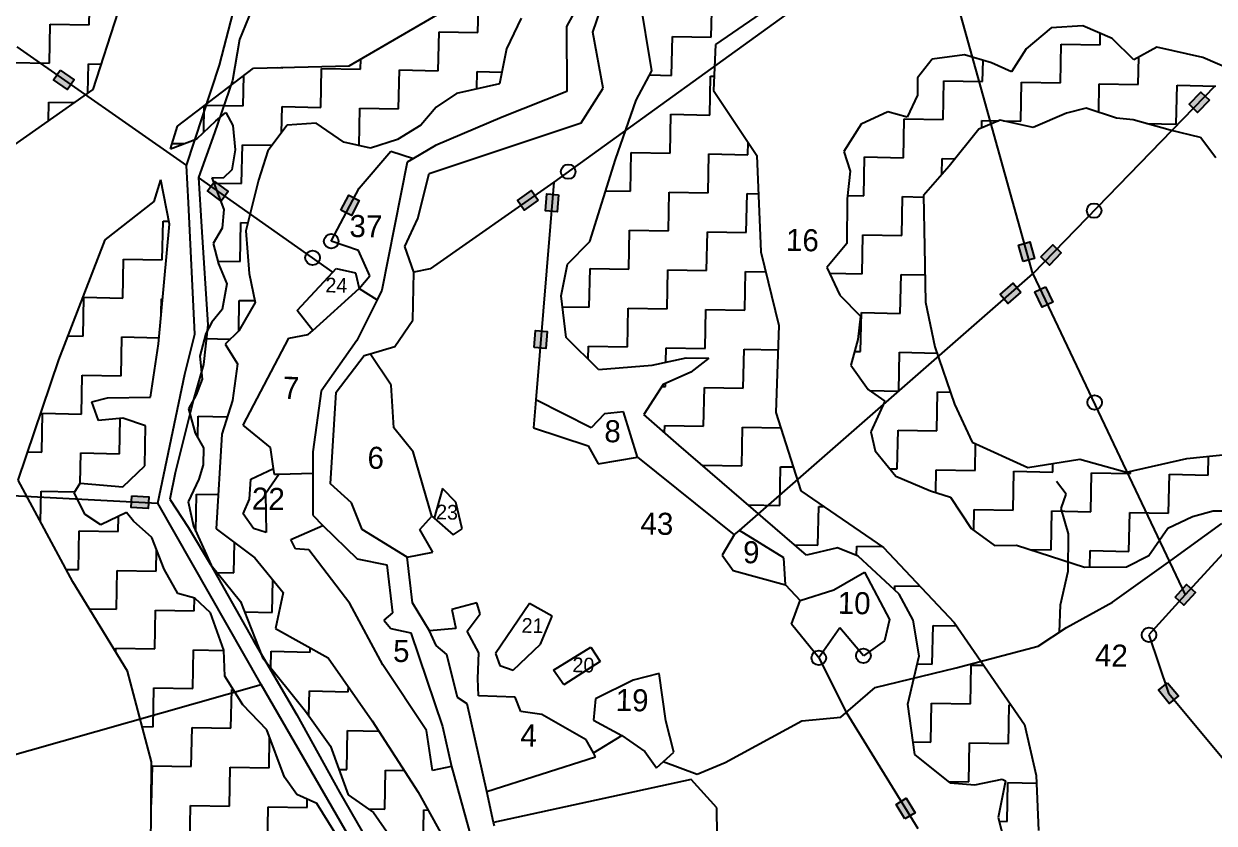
# Model space of a CAD drawing. Header units: metres. Extents: x 311928 to 314194, y 1905478 to 1907430.
# Drawn here: x 312434 to 313391, y 1905993 to 1906636 of the extents above; entities that cross this region are included whole.
import ezdxf

# ---------------------------------------------------------------- set-up
doc = ezdxf.new("R2010")
doc.units = ezdxf.units.M
doc.header["$MEASUREMENT"] = 0
for name, color, linetype in [('LINE_WATER', 4, 'Continuous'), ('POLY_HATCH', 12, 'Continuous'), ('POLY_PARCEL', 6, 'Continuous'), ('POLY_ROAD', 30, 'Continuous'), ('POLY_WATER', 4, 'Continuous'), ('TEXT_PARCEL', 7, 'Continuous'), ('V_BOUND_LINE', 7, 'Continuous')]:
    doc.layers.add(name, color=color, linetype=linetype)
doc.styles.add('TEXT_MAP', font='')
doc.styles.get('TEXT_MAP').set_extended_font_data('Kruti Dev 050')

msp = doc.modelspace()

# ---------------------------------------------------------------- hatches: boundary and pattern name
for points in [[(312469.36, 1906583.03), (312474.79, 1906590.8), (312463.56, 1906598.65), (312458.13, 1906590.88)], [(313371.19, 1906571.13), (313377.99, 1906564.53), (313387.54, 1906574.37), (313380.73, 1906580.97)], [(312587.61, 1906509.14), (312581.92, 1906501.55), (312592.88, 1906493.33), (312598.57, 1906500.91)], [(312703.97, 1906493.79), (312695.58, 1906498.2), (312689.2, 1906486.07), (312697.59, 1906481.66)], [(312831.1, 1906493.84), (312836.55, 1906486.08), (312847.76, 1906493.96), (312842.31, 1906501.72)], [(312853.68, 1906485.37), (312863.12, 1906484.59), (312864.26, 1906498.25), (312854.81, 1906499.03)], [(313243.19, 1906460.51), (313234.05, 1906457.97), (313237.72, 1906444.76), (313246.86, 1906447.3)], [(313268.42, 1906451.65), (313261.61, 1906458.25), (313252.07, 1906448.42), (313258.87, 1906441.81)], [(313219.34, 1906418.27), (313225.58, 1906411.13), (313235.9, 1906420.15), (313229.66, 1906427.29)], [(313253.08, 1906408), (313261.62, 1906412.13), (313255.66, 1906424.47), (313247.12, 1906420.35)], [(312855.17, 1906388.49), (312845.72, 1906389.28), (312844.59, 1906375.62), (312854.03, 1906374.83)], [(312534.22, 1906246.29), (312534.73, 1906255.76), (312521.04, 1906256.49), (312520.53, 1906247.02)], [(313376.23, 1906178.74), (313369.24, 1906185.14), (313359.98, 1906175.04), (313366.97, 1906168.63)], [(313355.29, 1906089.67), (313362.57, 1906095.74), (313353.79, 1906106.27), (313346.51, 1906100.2)], [(313143.63, 1906013.53), (313135.56, 1906008.55), (313142.76, 1905996.89), (313150.83, 1906001.87)]]:
    msp.add_hatch(color=256).paths.add_polyline_path(points)

# ---------------------------------------------------------------- linework, layer by layer
for points in [[(312463.56, 1906598.65), (312474.79, 1906590.8), (312469.36, 1906583.03), (312458.13, 1906590.88)], [(313387.54, 1906574.37), (313377.99, 1906564.53), (313371.19, 1906571.13), (313380.73, 1906580.97)], [(312592.88, 1906493.33), (312581.92, 1906501.55), (312587.61, 1906509.14), (312598.57, 1906500.91)], [(312689.2, 1906486.07), (312695.58, 1906498.2), (312703.97, 1906493.79), (312697.59, 1906481.66)], [(312847.76, 1906493.96), (312836.55, 1906486.08), (312831.1, 1906493.84), (312842.31, 1906501.72)], [(312864.26, 1906498.25), (312863.12, 1906484.59), (312853.68, 1906485.37), (312854.81, 1906499.03)], [(313237.72, 1906444.76), (313234.05, 1906457.97), (313243.19, 1906460.51), (313246.86, 1906447.3)], [(313252.07, 1906448.42), (313261.61, 1906458.25), (313268.42, 1906451.65), (313258.87, 1906441.81)], [(313235.9, 1906420.15), (313225.58, 1906411.13), (313219.34, 1906418.27), (313229.66, 1906427.29)], [(313255.66, 1906424.47), (313261.62, 1906412.13), (313253.08, 1906408), (313247.12, 1906420.35)], [(312844.59, 1906375.62), (312845.72, 1906389.28), (312855.17, 1906388.49), (312854.03, 1906374.83)], [(312521.04, 1906256.49), (312534.73, 1906255.76), (312534.22, 1906246.29), (312520.53, 1906247.02)], [(313359.98, 1906175.04), (313369.24, 1906185.14), (313376.23, 1906178.74), (313366.97, 1906168.63)], [(313353.79, 1906106.27), (313362.57, 1906095.74), (313355.29, 1906089.67), (313346.51, 1906100.2)], [(313142.76, 1905996.89), (313135.56, 1906008.55), (313143.63, 1906013.53), (313150.83, 1906001.87)]]:
    msp.add_lwpolyline(points, close=True)
for centre in [(312871.94, 1906516.97), (313294.8, 1906485.64), (312681.43, 1906461.11), (312681.43, 1906461.11), (312666.46, 1906447.78), (313295.26, 1906331.53), (313338.93, 1906144.73), (313073.47, 1906126.25), (313109.3, 1906127.95)]:
    msp.add_circle(centre, 5.87)
at = {"layer": 'LINE_WATER'}
for p, q in [((313272.31, 1906257.69), (313264.58, 1906267.91)), ((313268.44, 1906246.21), (313272.31, 1906257.69)), ((313274.26, 1906225.98), (313268.44, 1906246.21)), ((313356.55, 1906204.57), (313397.5, 1906234.26)), ((313273.89, 1906196.03), (313274.26, 1906225.98)), ((313309.63, 1906170.94), (313356.55, 1906204.57)), ((313267.78, 1906168.76), (313273.89, 1906196.03)), ((313267, 1906147.04), (313267.78, 1906168.76)), ((313272.57, 1906150.69), (313309.63, 1906170.94)), ((313249.76, 1906135.74), (313272.57, 1906150.69)), ((313184.02, 1906118.2), (313249.76, 1906135.74)), ((313118.74, 1906102.36), (313184.02, 1906118.2)), ((313091.04, 1906078.51), (313118.74, 1906102.36)), ((313059.9, 1906075.7), (313091.04, 1906078.51)), ((312998.13, 1906042.25), (313059.9, 1906075.7)), ((312948.41, 1906042.9), (312975.65, 1906032.85)), ((312975.65, 1906032.85), (312998.13, 1906042.25))]:
    msp.add_line(p, q, dxfattribs=at)
at = {"layer": 'POLY_HATCH', "linetype": 'Continuous'}
for p, q in [((312486.76, 1906634.86), (312487.37, 1906666.12)), ((312799.39, 1906628.71), (312800, 1906659.98)), ((312986.97, 1906625.03), (312987.58, 1906656.29)), ((312454.88, 1906604.21), (312455.49, 1906635.47)), ((312455.49, 1906635.47), (312486.76, 1906634.86)), ((312767.51, 1906598.06), (312768.12, 1906629.33)), ((312768.12, 1906629.33), (312799.39, 1906628.71)), ((312955.09, 1906594.38), (312955.7, 1906625.64)), ((312955.7, 1906625.64), (312986.97, 1906625.03)), ((313299.6, 1906618.88), (313299.78, 1906628.02)), ((313267.72, 1906588.23), (313268.34, 1906619.5)), ((313268.34, 1906619.5), (313299.6, 1906618.88)), ((312423.61, 1906604.82), (312454.88, 1906604.21)), ((312485.68, 1906580.12), (312486.14, 1906603.6)), ((312486.14, 1906603.6), (312496.32, 1906603.4)), ((312704.98, 1906599.29), (312705.14, 1906607.42)), ((313205.19, 1906589.46), (313205.53, 1906606.4)), ((313330.25, 1906587), (313330.68, 1906609.02)), ((312610.58, 1906569.87), (312611.06, 1906594.18)), ((312637.87, 1906600.61), (312642.46, 1906600.52)), ((312642.46, 1906600.52), (312642.46, 1906600.72)), ((312673.11, 1906568.65), (312673.72, 1906599.91)), ((312673.72, 1906599.91), (312704.98, 1906599.29)), ((312735.63, 1906567.42), (312736.25, 1906598.68)), ((312736.25, 1906598.68), (312767.51, 1906598.06)), ((312798.5, 1906583.43), (312798.77, 1906597.45)), ((312798.77, 1906597.45), (312818.52, 1906597.06)), ((312937.4, 1906594.73), (312955.09, 1906594.38)), ((312985.74, 1906562.5), (312986.35, 1906593.76)), ((312986.35, 1906593.76), (312989.18, 1906593.71)), ((313173.32, 1906558.81), (313173.93, 1906590.08)), ((313173.93, 1906590.08), (313205.19, 1906589.46)), ((313235.84, 1906557.58), (313236.46, 1906588.85)), ((313236.46, 1906588.85), (313267.72, 1906588.23)), ((313298.53, 1906564.63), (313298.98, 1906587.62)), ((313298.98, 1906587.62), (313330.25, 1906587)), ((313360.9, 1906555.13), (313361.51, 1906586.39)), ((313361.51, 1906586.39), (313392.77, 1906585.77)), ((312453.97, 1906557.93), (312454.26, 1906572.95)), ((312454.26, 1906572.95), (312474.85, 1906572.54)), ((312578.89, 1906548.6), (312579.31, 1906570.01)), ((312579.92, 1906570.48), (312610.58, 1906569.87)), ((312641.43, 1906548.09), (312641.84, 1906569.26)), ((312641.84, 1906569.26), (312673.11, 1906568.65)), ((312703.78, 1906537.94), (312704.37, 1906568.03)), ((312704.37, 1906568.03), (312735.63, 1906567.42)), ((312922.97, 1906563.73), (312923.21, 1906563.73)), ((312923.21, 1906563.73), (312923.23, 1906564.47)), ((312953.86, 1906531.85), (312954.47, 1906563.11)), ((312954.47, 1906563.11), (312985.74, 1906562.5)), ((313141.44, 1906528.16), (313142.05, 1906559.43)), ((313142.05, 1906559.43), (313173.32, 1906558.81)), ((313204.46, 1906552.2), (313204.58, 1906558.2)), ((313204.58, 1906558.2), (313217.89, 1906557.94)), ((313222.05, 1906557.85), (313235.84, 1906557.58)), ((313337.08, 1906555.59), (313360.9, 1906555.13)), ((312553.46, 1906539.72), (312563.29, 1906539.53)), ((312609.35, 1906507.35), (312609.96, 1906538.61)), ((312609.96, 1906538.61), (312633.84, 1906538.14)), ((313016.39, 1906530.62), (313016.58, 1906540.6)), ((312921.98, 1906501.2), (312922.6, 1906532.47)), ((312922.6, 1906532.47), (312953.86, 1906531.85)), ((312984.51, 1906499.97), (312985.12, 1906531.24)), ((312985.12, 1906531.24), (313016.39, 1906530.62)), ((313109.56, 1906497.52), (313110.18, 1906528.78)), ((313110.18, 1906528.78), (313141.44, 1906528.16)), ((313172.45, 1906514.72), (313172.7, 1906527.55)), ((313172.7, 1906527.55), (313183.06, 1906527.35)), ((312543.95, 1906508.63), (312544.79, 1906508.62)), ((312586.97, 1906507.79), (312609.35, 1906507.35)), ((312902.15, 1906501.59), (312921.98, 1906501.2)), ((312952.63, 1906469.32), (312953.25, 1906500.59)), ((312953.25, 1906500.59), (312984.51, 1906499.97)), ((313015.16, 1906468.1), (313015.77, 1906499.36)), ((313015.77, 1906499.36), (313024.87, 1906499.18)), ((313096.63, 1906497.77), (313109.56, 1906497.52)), ((313140.21, 1906465.64), (313140.82, 1906496.9)), ((313140.82, 1906496.9), (313157.68, 1906496.57)), ((312545.59, 1906446.05), (312546.21, 1906477.31)), ((312546.21, 1906477.31), (312550.81, 1906477.22)), ((312608.12, 1906444.82), (312608.74, 1906476.08)), ((312608.74, 1906476.08), (312614.41, 1906475.97)), ((312920.75, 1906438.68), (312921.37, 1906469.94)), ((312921.37, 1906469.94), (312952.63, 1906469.32)), ((312983.28, 1906437.45), (312983.89, 1906468.71)), ((312983.89, 1906468.71), (313015.16, 1906468.1)), ((313108.33, 1906434.99), (313108.95, 1906466.25)), ((313108.95, 1906466.25), (313140.21, 1906465.64)), ((312513.72, 1906415.4), (312514.33, 1906446.67)), ((312514.33, 1906446.67), (312545.59, 1906446.05)), ((312590.3, 1906445.17), (312608.12, 1906444.82)), ((312888.88, 1906408.03), (312889.49, 1906439.29)), ((312889.49, 1906439.29), (312920.75, 1906438.68)), ((312951.4, 1906406.8), (312952.02, 1906438.06)), ((312952.02, 1906438.06), (312983.28, 1906437.45)), ((313013.93, 1906405.57), (313014.54, 1906436.83)), ((313014.54, 1906436.83), (313030.68, 1906436.52)), ((313082.15, 1906435.5), (313108.33, 1906434.99)), ((313138.98, 1906403.11), (313139.6, 1906434.37)), ((313139.6, 1906434.37), (313158.86, 1906434)), ((312481.84, 1906384.75), (312482.45, 1906416.02)), ((312482.45, 1906416.02), (312513.72, 1906415.4)), ((312544.76, 1906403.51), (312544.98, 1906414.79)), ((312544.98, 1906414.79), (312545.79, 1906414.77)), ((312607.02, 1906389.04), (312607.51, 1906413.56)), ((312607.51, 1906413.56), (312619.85, 1906413.32)), ((312867.38, 1906408.45), (312888.88, 1906408.03)), ((312919.52, 1906376.15), (312920.14, 1906407.41)), ((312920.14, 1906407.41), (312951.4, 1906406.8)), ((312982.05, 1906374.92), (312982.66, 1906406.18)), ((312982.66, 1906406.18), (313013.93, 1906405.57)), ((313107.1, 1906372.46), (313107.72, 1906403.73)), ((313107.72, 1906403.73), (313138.98, 1906403.11)), ((312469.73, 1906384.99), (312481.84, 1906384.75)), ((312512.49, 1906352.88), (312513.1, 1906384.14)), ((312513.1, 1906384.14), (312542.94, 1906383.55)), ((312579.47, 1906382.83), (312600.3, 1906382.42)), ((312888.05, 1906366.21), (312888.26, 1906376.76)), ((312888.26, 1906376.76), (312919.52, 1906376.15)), ((312950.56, 1906363.93), (312950.79, 1906375.54)), ((312950.79, 1906375.54), (312982.05, 1906374.92)), ((313012.7, 1906343.04), (313013.31, 1906374.31)), ((313013.31, 1906374.31), (313040.62, 1906373.77)), ((313102.3, 1906372.56), (313107.1, 1906372.46)), ((313137.75, 1906340.58), (313138.37, 1906371.85)), ((313138.37, 1906371.85), (313168.37, 1906371.26)), ((312480.61, 1906322.23), (312481.22, 1906353.49)), ((312481.22, 1906353.49), (312512.49, 1906352.88)), ((312950.17, 1906344.27), (312950.22, 1906346.66)), ((312947.38, 1906344.33), (312950.17, 1906344.27)), ((312980.82, 1906312.39), (312981.44, 1906343.66)), ((312981.44, 1906343.66), (313012.7, 1906343.04)), ((313114.27, 1906341.05), (313137.75, 1906340.58)), ((313168.4, 1906308.71), (313169.01, 1906339.97)), ((313169.01, 1906339.97), (313179.32, 1906339.77)), ((312448.73, 1906291.58), (312449.35, 1906322.84)), ((312449.35, 1906322.84), (312480.61, 1906322.23)), ((312511.26, 1906290.35), (312511.81, 1906318.66)), ((312574.06, 1906303.32), (312574.4, 1906320.38)), ((312574.4, 1906320.38), (312597.96, 1906319.92)), ((312949.45, 1906307.29), (312949.56, 1906313.01)), ((312949.56, 1906313.01), (312980.82, 1906312.39)), ((313011.47, 1906280.52), (313012.08, 1906311.78)), ((313012.08, 1906311.78), (313042.84, 1906311.17)), ((313136.52, 1906278.06), (313137.14, 1906309.32)), ((313137.14, 1906309.32), (313168.4, 1906308.71)), ((313199.05, 1906276.83), (313199.47, 1906298.32)), ((312437.43, 1906291.8), (312448.73, 1906291.58)), ((312479.52, 1906266.71), (312480, 1906290.96)), ((312480, 1906290.96), (312511.26, 1906290.35)), ((313386.63, 1906273.14), (313386.93, 1906288.29)), ((312980.2, 1906280.64), (312980.21, 1906281.13)), ((312980.21, 1906281.13), (313011.47, 1906280.52)), ((313042.12, 1906248.64), (313042.73, 1906279.9)), ((313042.73, 1906279.9), (313052.82, 1906279.7)), ((313130.46, 1906278.18), (313136.52, 1906278.06)), ((313261.58, 1906275.6), (313261.71, 1906282.44)), ((313167.43, 1906259.2), (313167.79, 1906277.44)), ((313167.79, 1906277.44), (313199.05, 1906276.83)), ((313229.7, 1906244.95), (313230.31, 1906276.21)), ((313230.31, 1906276.21), (313261.58, 1906275.6)), ((313292.22, 1906243.72), (313292.84, 1906274.99)), ((313292.84, 1906274.99), (313324.1, 1906274.37)), ((313324.1, 1906274.37), (313324.14, 1906276.21)), ((313354.75, 1906242.49), (313355.37, 1906273.76)), ((313355.37, 1906273.76), (313386.63, 1906273.14)), ((312447.64, 1906235.82), (312448.12, 1906260.31)), ((312448.12, 1906260.31), (312475.32, 1906259.78)), ((312572.58, 1906227.89), (312573.17, 1906257.86)), ((312573.17, 1906257.86), (312590.54, 1906257.52)), ((312510.03, 1906227.82), (312510.27, 1906239.85)), ((313016.66, 1906249.14), (313042.12, 1906248.64)), ((313072.77, 1906216.76), (313073.38, 1906248.02)), ((313073.38, 1906248.02), (313077.09, 1906247.95)), ((313198.1, 1906228.56), (313198.43, 1906245.57)), ((313198.43, 1906245.57), (313229.7, 1906244.95)), ((313260.35, 1906213.07), (313260.96, 1906244.34)), ((313260.96, 1906244.34), (313292.22, 1906243.72)), ((313322.87, 1906211.84), (313323.49, 1906243.11)), ((313323.49, 1906243.11), (313354.75, 1906242.49)), ((312478.15, 1906197.17), (312478.77, 1906228.44)), ((312478.77, 1906228.44), (312510.03, 1906227.82)), ((312540.68, 1906195.94), (312541.02, 1906213.24)), ((312603.2, 1906194.72), (312603.68, 1906218.82)), ((313053.71, 1906217.14), (313072.77, 1906216.76)), ((313103.88, 1906208.51), (313104.03, 1906216.15)), ((313104.03, 1906216.15), (313124.12, 1906215.75)), ((313243.42, 1906213.41), (313260.35, 1906213.07)), ((313291.35, 1906199.27), (313291.61, 1906212.46)), ((313291.61, 1906212.46), (313322.87, 1906211.84)), ((312468.28, 1906197.37), (312478.15, 1906197.17)), ((312508.8, 1906165.3), (312509.41, 1906196.56)), ((312509.41, 1906196.56), (312540.68, 1906195.94)), ((312589.69, 1906194.98), (312603.2, 1906194.72)), ((312633.85, 1906162.84), (312634.37, 1906189.1)), ((313134.61, 1906180.87), (313134.68, 1906184.27)), ((313134.68, 1906184.27), (313154.81, 1906183.87)), ((312571.33, 1906164.07), (312571.53, 1906174.27)), ((312486.92, 1906165.73), (312508.8, 1906165.3)), ((312539.45, 1906133.42), (312540.06, 1906164.68)), ((312540.06, 1906164.68), (312571.33, 1906164.07)), ((312611.78, 1906163.27), (312633.85, 1906162.84)), ((313164.71, 1906121.13), (313165.33, 1906152.39)), ((313165.33, 1906152.39), (313184.31, 1906152.02)), ((312508.13, 1906131.16), (312508.19, 1906134.03)), ((312508.19, 1906134.03), (312539.45, 1906133.42)), ((312570.1, 1906101.54), (312570.71, 1906132.8)), ((312570.71, 1906132.8), (312595.18, 1906132.32)), ((312632.97, 1906117.91), (312633.24, 1906131.57)), ((312633.24, 1906131.57), (312664.5, 1906130.96)), ((312664.5, 1906130.96), (312664.57, 1906134.39)), ((313152.55, 1906121.37), (313164.71, 1906121.13)), ((313195.36, 1906089.25), (313195.98, 1906120.51)), ((313195.98, 1906120.51), (313206.12, 1906120.31)), ((312538.22, 1906070.89), (312538.83, 1906102.16)), ((312538.83, 1906102.16), (312570.1, 1906101.54)), ((312600.75, 1906069.66), (312601.36, 1906100.93)), ((312601.36, 1906100.93), (312602.64, 1906100.9)), ((312663.49, 1906079.61), (312663.89, 1906099.7)), ((312663.89, 1906099.7), (312695.15, 1906099.08)), ((312695.15, 1906099.08), (312695.23, 1906103.17)), ((313163.48, 1906058.6), (313164.1, 1906089.86)), ((313164.1, 1906089.86), (313195.36, 1906089.25)), ((313226.01, 1906057.37), (313226.62, 1906088.64)), ((313226.62, 1906088.64), (313227.93, 1906088.61)), ((312529.41, 1906071.07), (312538.22, 1906070.89)), ((312568.87, 1906039.01), (312569.48, 1906070.28)), ((312569.48, 1906070.28), (312600.75, 1906069.66)), ((312693.92, 1906036.56), (312694.54, 1906067.82)), ((312694.54, 1906067.82), (312719.8, 1906067.32)), ((312631.39, 1906037.79), (312631.88, 1906062.27)), ((313149.35, 1906058.88), (313163.48, 1906058.6)), ((313194.13, 1906026.72), (313194.75, 1906057.99)), ((313194.75, 1906057.99), (313226.01, 1906057.37)), ((312536.99, 1906008.37), (312537.61, 1906039.63)), ((312537.61, 1906039.63), (312568.87, 1906039.01)), ((312599.52, 1906007.14), (312600.13, 1906038.4)), ((312600.13, 1906038.4), (312631.39, 1906037.79)), ((312687.54, 1906036.68), (312693.92, 1906036.56)), ((312724.57, 1906004.68), (312725.18, 1906035.94)), ((312725.18, 1906035.94), (312740.22, 1906035.65)), ((313177.49, 1906027.05), (313194.13, 1906026.72)), ((313224.78, 1905994.85), (313225.4, 1906026.11)), ((313225.4, 1906026.11), (313248.57, 1906025.65)), ((312662.04, 1906005.91), (312662.18, 1906012.62)), ((312536.61, 1906008.37), (312536.99, 1906008.37)), ((312567.64, 1905976.49), (312568.25, 1906007.75)), ((312568.25, 1906007.75), (312599.52, 1906007.14)), ((312630.17, 1905975.26), (312630.78, 1906006.52)), ((312630.78, 1906006.52), (312662.04, 1906005.91)), ((312711.13, 1906004.94), (312724.57, 1906004.68)), ((312755.22, 1905972.8), (312755.83, 1906004.06)), ((312755.83, 1906004.06), (312759.32, 1906004)), ((313218.5, 1905994.97), (313224.78, 1905994.85))]:
    msp.add_line(p, q, dxfattribs=at)
at = {"layer": 'POLY_HATCH'}
for p, q in [((312939.13, 1906598.03), (312928.41, 1906662.73)), ((312695.81, 1906601.96), (312788.6, 1906656.21)), ((313039.91, 1906653.16), (312990.32, 1906619.13)), ((312509.9, 1906645.2), (312489.67, 1906582.92)), ((312834.16, 1906640.34), (312822.23, 1906615.59)), ((313260.35, 1906632.46), (313240.25, 1906615.55)), ((313285.7, 1906634.04), (313260.35, 1906632.46)), ((313309.43, 1906623.88), (313285.7, 1906634.04)), ((313326.79, 1906606.93), (313309.43, 1906623.88)), ((312822.23, 1906615.59), (312816.62, 1906587.54)), ((312990.32, 1906619.13), (312988.67, 1906582.32)), ((313240.25, 1906615.55), (313228.44, 1906597.09)), ((313345.37, 1906616.95), (313326.79, 1906606.93)), ((313382.32, 1906608.6), (313345.37, 1906616.95)), ((313164.48, 1906607.35), (313152.74, 1906592.35)), ((313190.56, 1906610.99), (313164.48, 1906607.35)), ((313212.28, 1906604.33), (313190.56, 1906610.99)), ((313228.44, 1906597.09), (313212.28, 1906604.33)), ((313430.81, 1906587.58), (313382.32, 1906608.6)), ((312557.68, 1906553.54), (312618.92, 1906600.17)), ((312618.92, 1906600.17), (312695.81, 1906601.96)), ((312926.67, 1906574.33), (312939.13, 1906598.03)), ((312816.62, 1906587.54), (312782.12, 1906579.72)), ((313152.74, 1906592.35), (313152.81, 1906578.5)), ((312489.67, 1906582.92), (312411.75, 1906528.37)), ((312782.12, 1906579.72), (312765.67, 1906568.88)), ((312988.67, 1906582.32), (313023.64, 1906530.05)), ((313152.81, 1906578.5), (313144.49, 1906560.67)), ((312765.67, 1906568.88), (312753.4, 1906554.24)), ((312910.04, 1906526.75), (312926.67, 1906574.33)), ((313288.43, 1906567.98), (313272.58, 1906563.96)), ((313312.73, 1906559.91), (313288.43, 1906567.98)), ((312573.32, 1906543.25), (312588.54, 1906557.87)), ((312588.54, 1906557.87), (312596.72, 1906564.6)), ((312596.72, 1906564.6), (312602.26, 1906554.16)), ((312669.3, 1906555.9), (312646.11, 1906554.23)), ((312691.63, 1906540.58), (312669.3, 1906555.9)), ((313128.97, 1906565.13), (313107.61, 1906555.16)), ((313144.49, 1906560.67), (313128.97, 1906565.13)), ((313219.19, 1906558.49), (313202.2, 1906551.23)), ((313245.72, 1906552.55), (313219.19, 1906558.49)), ((313272.58, 1906563.96), (313245.72, 1906552.55)), ((313326.3, 1906558.56), (313312.73, 1906559.91)), ((313356.04, 1906550.38), (313326.3, 1906558.56)), ((312552.13, 1906535.39), (312557.68, 1906553.54)), ((312602.26, 1906554.16), (312604.17, 1906534.6)), ((312646.11, 1906554.23), (312630.53, 1906533.81)), ((312753.4, 1906554.24), (312734.81, 1906542.92)), ((313107.61, 1906555.16), (313093.66, 1906533.28)), ((313202.2, 1906551.23), (313178.23, 1906521.32)), ((313380.39, 1906544.47), (313356.04, 1906550.38)), ((312552.13, 1906535.39), (312573.32, 1906543.25)), ((312713.1, 1906535.91), (312691.63, 1906540.58)), ((312734.81, 1906542.92), (312713.1, 1906535.91)), ((313392.57, 1906527.96), (313380.39, 1906544.47)), ((312604.17, 1906534.6), (312601.56, 1906518.58)), ((312630.53, 1906533.81), (312622.88, 1906510.05)), ((313023.64, 1906530.05), (313026.73, 1906452.61)), ((313093.66, 1906533.28), (313098.54, 1906517.26)), ((312601.56, 1906518.58), (312594.53, 1906511.82)), ((312889.36, 1906460.83), (312910.04, 1906526.75)), ((313178.23, 1906521.32), (313157.65, 1906497.85)), ((312539.14, 1906492.88), (312544.47, 1906510.32)), ((312551.27, 1906474.82), (312544.47, 1906510.32)), ((312544.47, 1906510.32), (312544.47, 1906510.32)), ((312594.53, 1906511.82), (312585.34, 1906512.01)), ((312585.34, 1906512.01), (312595.18, 1906486.55)), ((312622.88, 1906510.05), (312612.76, 1906469.33)), ((313098.54, 1906517.26), (313096.38, 1906495.15)), ((312499.7, 1906462.32), (312539.14, 1906492.88)), ((313096.38, 1906495.15), (313096.02, 1906459.16)), ((313157.65, 1906497.85), (313158.47, 1906456.6)), ((312595.18, 1906486.55), (312593.74, 1906471.65)), ((312542.48, 1906378.54), (312551.27, 1906474.82)), ((312593.74, 1906471.65), (312586.6, 1906459.16)), ((312462.27, 1906365.74), (312499.7, 1906462.32)), ((312612.76, 1906469.33), (312615.55, 1906435.27)), ((312871.47, 1906442.76), (312889.36, 1906460.83)), ((312586.6, 1906459.16), (312590.88, 1906443)), ((313026.73, 1906452.61), (313041.26, 1906393.37)), ((313096.02, 1906459.16), (313080.03, 1906440.09)), ((313158.47, 1906456.6), (313159.23, 1906412.09)), ((312590.88, 1906443), (312597.45, 1906426.79)), ((312866.35, 1906417.07), (312871.47, 1906442.76)), ((312615.55, 1906435.27), (312620.15, 1906411.8)), ((313080.03, 1906440.09), (313090.35, 1906417.74)), ((312597.45, 1906426.79), (312593.6, 1906406.2)), ((312870.31, 1906383.83), (312866.35, 1906417.07)), ((313090.35, 1906417.74), (313107.01, 1906400.8)), ((313159.23, 1906412.09), (313166.68, 1906376.13)), ((312593.6, 1906406.2), (312585.36, 1906396.03)), ((312620.15, 1906411.8), (312607.19, 1906389.2)), ((312585.36, 1906396.03), (312580.58, 1906386.94)), ((313041.26, 1906393.37), (313038.96, 1906323.4)), ((313107.01, 1906400.8), (313104.91, 1906382.15)), ((312580.58, 1906386.94), (312575.63, 1906368.66)), ((312607.19, 1906389.2), (312596.06, 1906378.26)), ((312896.32, 1906358.01), (312870.31, 1906383.83)), ((312535.98, 1906335.64), (312542.48, 1906378.54)), ((312596.06, 1906378.26), (312606.14, 1906362.65)), ((313104.91, 1906382.15), (313099.3, 1906361.49)), ((313166.68, 1906376.13), (313182.63, 1906330.24)), ((312429.79, 1906269.07), (312462.27, 1906365.74)), ((312575.63, 1906368.66), (312577.56, 1906350.25)), ((312939.59, 1906361.54), (312966.93, 1906367.48)), ((312966.93, 1906367.48), (312985.07, 1906367.13)), ((312985.07, 1906367.13), (312970.59, 1906355.75)), ((312606.14, 1906362.65), (312602.09, 1906332.98)), ((312896.32, 1906358.01), (312939.59, 1906361.54)), ((312970.59, 1906355.75), (312948.35, 1906345.83)), ((313099.3, 1906361.49), (313113.13, 1906341.83)), ((312577.56, 1906350.25), (312572.72, 1906337.71)), ((312948.35, 1906345.83), (312932.78, 1906321.8)), ((312501.5, 1906335.17), (312535.98, 1906335.64)), ((312572.72, 1906337.71), (312566.75, 1906326.35)), ((313113.13, 1906341.83), (313126.48, 1906332.57)), ((312488.79, 1906331.98), (312501.5, 1906335.17)), ((312494.24, 1906316.94), (312488.79, 1906331.98)), ((312566.75, 1906326.35), (312572.11, 1906306.72)), ((312602.09, 1906332.98), (312593.58, 1906306.04)), ((313126.48, 1906332.57), (313115.24, 1906307.87)), ((313182.63, 1906330.24), (313196.71, 1906299.58)), ((312513.81, 1906318.86), (312494.24, 1906316.94)), ((312532.08, 1906312.76), (312513.81, 1906318.86)), ((312960.91, 1906297.3), (312932.78, 1906321.8)), ((313038.96, 1906323.4), (313058.95, 1906260.37)), ((312531.45, 1906280.62), (312532.08, 1906312.76)), ((313115.24, 1906307.87), (313118.75, 1906292.57)), ((312572.11, 1906306.72), (312578.78, 1906295.11)), ((312593.58, 1906306.04), (312588.82, 1906229.92)), ((313063.48, 1906208.69), (312960.91, 1906297.3)), ((313196.71, 1906299.58), (313241.43, 1906279.17)), ((312578.78, 1906295.11), (312578.51, 1906281.33)), ((313118.75, 1906292.57), (313135.35, 1906272.17)), ((313369.34, 1906286.42), (313429.81, 1906292.83)), ((312513.88, 1906263.74), (312531.45, 1906280.62)), ((312578.51, 1906281.33), (312574.84, 1906269.92)), ((313241.43, 1906279.17), (313283.43, 1906285.94)), ((313283.43, 1906285.94), (313320.74, 1906275.44)), ((313320.74, 1906275.44), (313369.34, 1906286.42)), ((312473.63, 1906187.39), (312429.79, 1906269.07)), ((312574.84, 1906269.92), (312566.44, 1906251.72)), ((313135.35, 1906272.17), (313163.21, 1906260.55)), ((312474.72, 1906258.77), (312479.47, 1906266.71)), ((312479.47, 1906266.71), (312513.88, 1906263.74)), ((313058.95, 1906260.37), (313125.44, 1906214.85)), ((313163.21, 1906260.55), (313179.41, 1906255.38)), ((312483.57, 1906241.37), (312474.72, 1906258.77)), ((312566.44, 1906251.72), (312570.65, 1906232.11)), ((313179.41, 1906255.38), (313195.91, 1906230.14)), ((312496.04, 1906233.08), (312483.57, 1906241.37)), ((312516.92, 1906243.01), (312496.04, 1906233.08)), ((312522.53, 1906236.01), (312516.92, 1906243.01)), ((313354.07, 1906230.49), (313374.03, 1906239.79)), ((313374.03, 1906239.79), (313390.42, 1906244.31)), ((313390.42, 1906244.31), (313415.05, 1906244.52)), ((312537.21, 1906223.09), (312522.53, 1906236.01)), ((312570.65, 1906232.11), (312584.97, 1906200.83)), ((313338.73, 1906208.64), (313354.07, 1906230.49)), ((312547.05, 1906197.63), (312537.21, 1906223.09)), ((312588.82, 1906229.92), (312619.92, 1906206.7)), ((313195.91, 1906230.14), (313214.72, 1906216.61)), ((313088.38, 1906214.82), (313063.48, 1906208.69)), ((313105.1, 1906208.01), (313088.38, 1906214.82)), ((313125.44, 1906214.85), (313182.41, 1906154.77)), ((313214.72, 1906216.61), (313232.42, 1906216.96)), ((313232.42, 1906216.96), (313287.21, 1906199.27)), ((312619.92, 1906206.7), (312642.83, 1906178.79)), ((313138.2, 1906177.56), (313105.1, 1906208.01)), ((313320.86, 1906199.3), (313338.73, 1906208.64)), ((312558.15, 1906177.89), (312547.05, 1906197.63)), ((312584.97, 1906200.83), (312608.52, 1906171.66)), ((313287.21, 1906199.27), (313320.86, 1906199.3)), ((312517.67, 1906115.6), (312473.63, 1906187.39)), ((312571.87, 1906174.18), (312558.15, 1906177.89)), ((312584.28, 1906162.45), (312571.87, 1906174.18)), ((312642.83, 1906178.79), (312636.6, 1906149.85)), ((313149.46, 1906156.61), (313138.2, 1906177.56)), ((312608.52, 1906171.66), (312626.02, 1906126.53)), ((312595.18, 1906132.38), (312584.28, 1906162.45)), ((313154.08, 1906128.02), (313149.46, 1906156.61)), ((313182.41, 1906154.77), (313238.95, 1906072.6)), ((312636.6, 1906149.85), (312679.02, 1906126.4)), ((312595.92, 1906111.7), (312595.18, 1906132.38)), ((312626.02, 1906126.53), (312660.79, 1906083.36)), ((312679.02, 1906126.4), (312714.43, 1906075.64)), ((313145.12, 1906089.18), (313154.08, 1906128.02)), ((312536.9, 1906042.65), (312517.67, 1906115.6)), ((312610.4, 1906088.45), (312595.92, 1906111.7)), ((312629.54, 1906068.55), (312610.4, 1906088.45)), ((313150.79, 1906048.54), (313145.12, 1906089.18)), ((312660.79, 1906083.36), (312680.93, 1906055.41)), ((312643.73, 1906030.38), (312629.54, 1906068.55)), ((312714.43, 1906075.64), (312751.34, 1906018.39)), ((313238.95, 1906072.6), (313248.3, 1906031.88)), ((312680.93, 1906055.41), (312687.46, 1906036.91)), ((313178.96, 1906025.87), (313150.79, 1906048.54)), ((312536.3, 1905970.09), (312536.9, 1906042.65)), ((312653.8, 1906016.4), (312643.73, 1906030.38)), ((312687.46, 1906036.91), (312695.09, 1906016.09)), ((313248.3, 1906031.88), (313250.2, 1905987.63)), ((313178.96, 1906025.87), (313198.84, 1906024.15)), ((313198.84, 1906024.15), (313220.98, 1906028.9)), ((313223.54, 1906027.55), (313217.77, 1905997.87)), ((313220.98, 1906028.9), (313223.54, 1906027.55)), ((312669.74, 1906009.2), (312653.8, 1906016.4)), ((312695.09, 1906016.09), (312715.49, 1906001.91)), ((312751.34, 1906018.39), (312791.19, 1905946.55)), ((312684.22, 1905985.95), (312669.74, 1906009.2)), ((312715.49, 1906001.91), (312730.02, 1905980.95)), ((313217.77, 1905997.87), (313224.99, 1905969.22))]:
    msp.add_line(p, q, dxfattribs=at)
at = {"layer": 'POLY_PARCEL'}
for p, q in [((313118.1, 1906694.68), (312860.36, 1906508.6)), ((313245.42, 1906434.77), (313172.69, 1906696.34)), ((312428.66, 1906617.27), (312565.02, 1906521.92)), ((313391.78, 1906585.55), (313245.42, 1906434.77)), ((312703.9, 1906503.83), (312729.39, 1906533.38)), ((312729.39, 1906533.38), (312747.56, 1906527.66)), ((312682.76, 1906436.35), (312574.59, 1906512.21)), ((312860.36, 1906508.6), (312761.04, 1906438.83)), ((312860.36, 1906508.6), (312845.86, 1906333.56)), ((312681.43, 1906461.11), (312703.9, 1906503.83)), ((312703.46, 1906453.58), (312681.43, 1906461.11)), ((312712.36, 1906433.19), (312703.46, 1906453.58)), ((312654.06, 1906405.38), (312682.76, 1906436.35)), ((312682.76, 1906436.35), (312685.38, 1906439.18)), ((312685.38, 1906439.18), (312700.91, 1906435.6)), ((312700.91, 1906435.6), (312703.95, 1906422.97)), ((312703.95, 1906422.97), (312712.36, 1906433.19)), ((312761.04, 1906438.83), (312747.83, 1906436.21)), ((313009.63, 1906228.69), (313245.42, 1906434.77)), ((313245.42, 1906434.77), (313368.1, 1906176.89)), ((312666.69, 1906389.41), (312703.95, 1906422.97)), ((312703.95, 1906422.97), (312718.25, 1906413.93)), ((312666.69, 1906389.41), (312654.06, 1906405.38)), ((312647.33, 1906383.11), (312662.99, 1906386.08)), ((312662.99, 1906386.08), (312666.69, 1906389.41)), ((312610.64, 1906313.35), (312647.33, 1906383.11)), ((312729.53, 1906345.54), (312712.75, 1906370.64)), ((312731.7, 1906311.01), (312729.53, 1906345.54)), ((312845.86, 1906333.56), (312843.99, 1906311.01)), ((312890.47, 1906311.13), (312845.86, 1906333.56)), ((312901.02, 1906322.26), (312890.47, 1906311.13)), ((312916.54, 1906324.01), (312901.02, 1906322.26)), ((312927.64, 1906287.63), (312916.54, 1906324.01)), ((312632.46, 1906295.44), (312610.64, 1906313.35)), ((312747.27, 1906291.95), (312731.7, 1906311.01)), ((312843.99, 1906311.01), (312888.12, 1906296.74)), ((312635.11, 1906278.36), (312632.46, 1906295.44)), ((312762.19, 1906240.08), (312747.27, 1906291.95)), ((312888.12, 1906296.74), (312896.1, 1906282.16)), ((312896.1, 1906282.16), (312927.64, 1906287.63)), ((312927.64, 1906287.63), (313005.45, 1906225.04)), ((312616.87, 1906269.93), (312635.11, 1906278.36)), ((312635.86, 1906273.52), (312635.11, 1906278.36)), ((312615.7, 1906253.86), (312616.87, 1906269.93)), ((312639.19, 1906273.63), (312628.64, 1906258.06)), ((312639.19, 1906273.63), (312635.86, 1906273.52)), ((312666.53, 1906274.54), (312639.19, 1906273.63)), ((312771.01, 1906262.35), (312764.09, 1906238.41)), ((312781.7, 1906251.42), (312771.01, 1906262.35)), ((312419.8, 1906257.14), (312542.07, 1906250.62)), ((312610.49, 1906241.98), (312615.7, 1906253.86)), ((312628.64, 1906258.06), (312629.06, 1906226.89)), ((312786.82, 1906229.89), (312781.7, 1906251.42)), ((312619.01, 1906230.17), (312610.49, 1906241.98)), ((312752.75, 1906229.55), (312762.19, 1906240.08)), ((312762.19, 1906240.08), (312764.09, 1906238.41)), ((312649, 1906221.36), (312674.79, 1906232.71)), ((312764.09, 1906238.41), (312779.34, 1906225.01)), ((312629.06, 1906226.89), (312619.01, 1906230.17)), ((312652.65, 1906214), (312649, 1906221.36)), ((312763.13, 1906211.26), (312752.75, 1906229.55)), ((312779.34, 1906225.01), (312786.82, 1906229.89)), ((313005.45, 1906225.04), (312995.83, 1906208.73)), ((313005.45, 1906225.04), (313009.63, 1906228.69)), ((313045.37, 1906206.73), (313009.63, 1906228.69)), ((312663.46, 1906213.22), (312652.65, 1906214)), ((312696.47, 1906169.95), (312663.46, 1906213.22)), ((312742.4, 1906207.28), (312763.13, 1906211.26)), ((312995.83, 1906208.73), (313004.54, 1906196.54)), ((313046.66, 1906185.06), (313045.37, 1906206.73)), ((313004.54, 1906196.54), (313046.66, 1906185.06)), ((313085.48, 1906180.86), (313110.28, 1906195.27)), ((313110.28, 1906195.27), (313130.19, 1906157.08)), ((313046.66, 1906185.06), (313058.46, 1906172.46)), ((313058.46, 1906172.46), (313085.48, 1906180.86)), ((312722.89, 1906120.63), (312696.47, 1906169.95)), ((312798.51, 1906170.41), (312778.41, 1906165.1)), ((312778.41, 1906165.1), (312781.49, 1906150)), ((312801.2, 1906161.54), (312798.51, 1906170.41)), ((312840.85, 1906170.09), (312813.56, 1906129.67)), ((312859.09, 1906159.88), (312840.85, 1906170.09)), ((313051.62, 1906153.47), (313058.46, 1906172.46)), ((312790.8, 1906147.75), (312801.2, 1906161.54)), ((312849.56, 1906137.26), (312859.09, 1906159.88)), ((313130.19, 1906157.08), (313126.41, 1906139.98)), ((312781.49, 1906150), (312760.32, 1906147.93)), ((312800.07, 1906130.45), (312790.8, 1906147.75)), ((313073.47, 1906126.25), (313051.62, 1906153.47)), ((313090.46, 1906150.3), (313073.47, 1906126.25)), ((313109.3, 1906127.95), (313090.46, 1906150.3)), ((312827.59, 1906116.43), (312849.56, 1906137.26)), ((312860.05, 1906116.31), (312890.03, 1906134.91)), ((312890.03, 1906134.91), (312897.6, 1906123.35)), ((313126.41, 1906139.98), (313109.3, 1906127.95)), ((312799.4, 1906109.73), (312800.07, 1906130.45)), ((312813.56, 1906129.67), (312817.01, 1906120.27)), ((313073.47, 1906126.25), (313095.35, 1906082.71)), ((312757.96, 1906067.78), (312722.89, 1906120.63)), ((312817.01, 1906120.27), (312827.59, 1906116.43)), ((312868.4, 1906104.74), (312860.05, 1906116.31)), ((312897.6, 1906123.35), (312868.4, 1906104.74)), ((312799.9, 1906095.72), (312799.4, 1906109.73)), ((312924.06, 1906108.31), (312893.89, 1906093.35)), ((312945.2, 1906113.6), (312924.06, 1906108.31)), ((312950.43, 1906075.65), (312945.2, 1906113.6)), ((312242.61, 1905996.52), (312625.11, 1906104.86)), ((312829.24, 1906094.62), (312799.9, 1906095.72)), ((312833.94, 1906083.12), (312829.24, 1906094.62)), ((312893.89, 1906093.35), (312892.26, 1906076.27)), ((312850.78, 1906080.72), (312833.94, 1906083.12)), ((312886.49, 1906060.31), (312850.78, 1906080.72)), ((313095.35, 1906082.71), (313153.17, 1905989.06)), ((312762.81, 1906035.72), (312757.96, 1906067.78)), ((312892.26, 1906076.27), (312915.13, 1906063.9)), ((312956.95, 1906050.63), (312950.43, 1906075.65)), ((312892.24, 1906049.89), (312886.49, 1906060.31)), ((312892.24, 1906049.89), (312915.13, 1906063.9)), ((312915.13, 1906063.9), (312933.58, 1906051.09)), ((312894.01, 1906046.69), (312892.24, 1906049.89)), ((312933.58, 1906051.09), (312942.94, 1906037.95)), ((312942.94, 1906037.95), (312956.95, 1906050.63)), ((312778.19, 1906038.87), (312762.81, 1906035.72)), ((312806.42, 1906018.92), (312894.01, 1906046.69)), ((312970.81, 1906028.59), (312812.01, 1905994.08)), ((312991.4, 1906005.89), (312970.81, 1906028.59)), ((312991.74, 1905983.58), (312991.4, 1906005.89))]:
    msp.add_line(p, q, dxfattribs=at)
at = {"layer": 'POLY_ROAD'}
for p, q in [((312619.6, 1906652.74), (312607.64, 1906623.13)), ((312591.61, 1906602.58), (312602.67, 1906644.91)), ((312607.64, 1906623.13), (312601.96, 1906590.16)), ((312565.02, 1906521.92), (312591.61, 1906602.58)), ((312601.96, 1906590.16), (312587.49, 1906548.28)), ((312587.49, 1906548.28), (312574.59, 1906512.21)), ((312566.6, 1906491.94), (312565.02, 1906521.92)), ((312574.59, 1906512.21), (312577.22, 1906472.59)), ((312571.7, 1906386.35), (312566.6, 1906491.94)), ((312577.22, 1906472.59), (312582.18, 1906394)), ((312582.18, 1906394), (312578.62, 1906361.97)), ((312563.68, 1906354.38), (312571.7, 1906386.35)), ((312578.62, 1906361.97), (312570.76, 1906333.9)), ((312542.07, 1906250.62), (312563.68, 1906354.38)), ((312570.76, 1906333.9), (312555.95, 1906274.84)), ((312555.95, 1906274.84), (312551.64, 1906253.84)), ((312625.11, 1906104.86), (312542.07, 1906250.62)), ((312551.64, 1906253.84), (312566.3, 1906231.18)), ((312566.3, 1906231.18), (312584.4, 1906201.31)), ((312584.4, 1906201.31), (312618.63, 1906140.63)), ((312618.63, 1906140.63), (312653.85, 1906080.59)), ((312743.12, 1905901.1), (312625.11, 1906104.86)), ((312653.85, 1906080.59), (312688.05, 1906018.29)), ((312688.05, 1906018.29), (312726.4, 1905952.02))]:
    msp.add_line(p, q, dxfattribs=at)
at = {"layer": 'POLY_WATER'}
for p, q in [((312891.74, 1906628.96), (312911.01, 1906685.73)), ((312895.52, 1906679.06), (312870.65, 1906633.56)), ((312870.65, 1906633.56), (312870.79, 1906581.52)), ((312900.17, 1906584.2), (312891.74, 1906628.96)), ((312870.79, 1906581.52), (312818.94, 1906560.71)), ((312882.4, 1906556.21), (312900.17, 1906584.2)), ((312760.1, 1906515.41), (312882.4, 1906556.21)), ((312818.94, 1906560.71), (312765.2, 1906538.07)), ((312765.2, 1906538.07), (312747.56, 1906527.66)), ((312747.56, 1906527.66), (312742.36, 1906524.58)), ((312742.36, 1906524.58), (312722.18, 1906421.85)), ((312751.01, 1906479.35), (312760.1, 1906515.41)), ((312740.56, 1906456.79), (312751.01, 1906479.35)), ((312747.83, 1906436.21), (312740.56, 1906456.79)), ((312747.08, 1906397.67), (312747.83, 1906436.21)), ((312722.18, 1906421.85), (312718.25, 1906413.93)), ((312718.25, 1906413.93), (312702.07, 1906381.36)), ((312732.46, 1906376.58), (312747.08, 1906397.67)), ((312702.07, 1906381.36), (312673.33, 1906340.58)), ((312712.75, 1906370.64), (312732.46, 1906376.58)), ((312685.42, 1906339.88), (312707.88, 1906369.17)), ((312707.88, 1906369.17), (312712.75, 1906370.64)), ((312673.33, 1906340.58), (312666.56, 1906291.93)), ((312680.95, 1906266.1), (312685.42, 1906339.88)), ((312666.56, 1906291.93), (312666.53, 1906274.54)), ((312666.53, 1906274.54), (312666.49, 1906240.83)), ((312697.64, 1906250.9), (312680.95, 1906266.1)), ((312706.29, 1906229.36), (312697.64, 1906250.9)), ((312666.49, 1906240.83), (312674.79, 1906232.71)), ((312674.79, 1906232.71), (312702.34, 1906205.75)), ((312742.4, 1906207.28), (312706.29, 1906229.36)), ((312702.34, 1906205.75), (312726.22, 1906201.1)), ((312746.8, 1906170.5), (312742.4, 1906207.28)), ((312726.22, 1906201.1), (312730.58, 1906162.45)), ((312760.32, 1906147.93), (312746.8, 1906170.5)), ((312730.58, 1906162.45), (312723.72, 1906156.55)), ((312723.72, 1906156.55), (312729.4, 1906149.93)), ((312729.4, 1906149.93), (312745.39, 1906146.37)), ((312745.39, 1906146.37), (312770.91, 1906071.07)), ((312765.91, 1906136.21), (312760.32, 1906147.93)), ((312774.38, 1906129.07), (312765.91, 1906136.21)), ((312783.01, 1906094.53), (312774.38, 1906129.07)), ((312790.59, 1906089.27), (312783.01, 1906094.53)), ((312806.42, 1906018.92), (312790.59, 1906089.27)), ((312770.91, 1906071.07), (312778.19, 1906038.87)), ((312778.19, 1906038.87), (312806.65, 1905935.18)), ((312812.01, 1905994.08), (312806.42, 1906018.92)), ((312812.64, 1905991.27), (312812.01, 1905994.08))]:
    msp.add_line(p, q, dxfattribs=at)
at = {"layer": 'V_BOUND_LINE'}
for p, q in [((313404.28, 1906216.38), (313368.1, 1906176.89)), ((313368.1, 1906176.89), (313338.93, 1906144.73)), ((313338.93, 1906144.73), (313354.54, 1906097.97)), ((313354.54, 1906097.97), (313438.05, 1905997.78))]:
    msp.add_line(p, q, dxfattribs=at)

# ---------------------------------------------------------------- texts
at = {"layer": 'TEXT_PARCEL', "ltscale": 10, "style": 'TEXT_MAP'}
for s, height, p in [('37', 17.727, (312695.94, 1906464.53)), ('16', 17.727, (313046.97, 1906453.4)), ('24', 11.818, (312676.63, 1906420)), ('7', 17.73, (312642.45, 1906334.52)), ('8', 17.73, (312900.91, 1906299.66)), ('6', 17.73, (312710.45, 1906278.32)), ('22', 17.727, (312617.5, 1906245.5)), ('23', 11.818, (312765.66, 1906237.63)), ('43', 17.727, (312929.96, 1906225.53)), ('9', 17.73, (313012.4, 1906202.42)), ('10', 17.727, (313088.56, 1906161.73)), ('21', 11.818, (312834.39, 1906146.49)), ('5', 17.73, (312731.03, 1906123.06)), ('42', 17.727, (313295.39, 1906119.6)), ('20', 11.818, (312875.27, 1906114.84)), ('19', 17.727, (312910.03, 1906083.69)), ('4', 17.73, (312833.35, 1906055.22))]:
    msp.add_text(s, height=height, rotation=358.87388, dxfattribs=at).set_placement(p)

doc.saveas('drawing.dxf')
